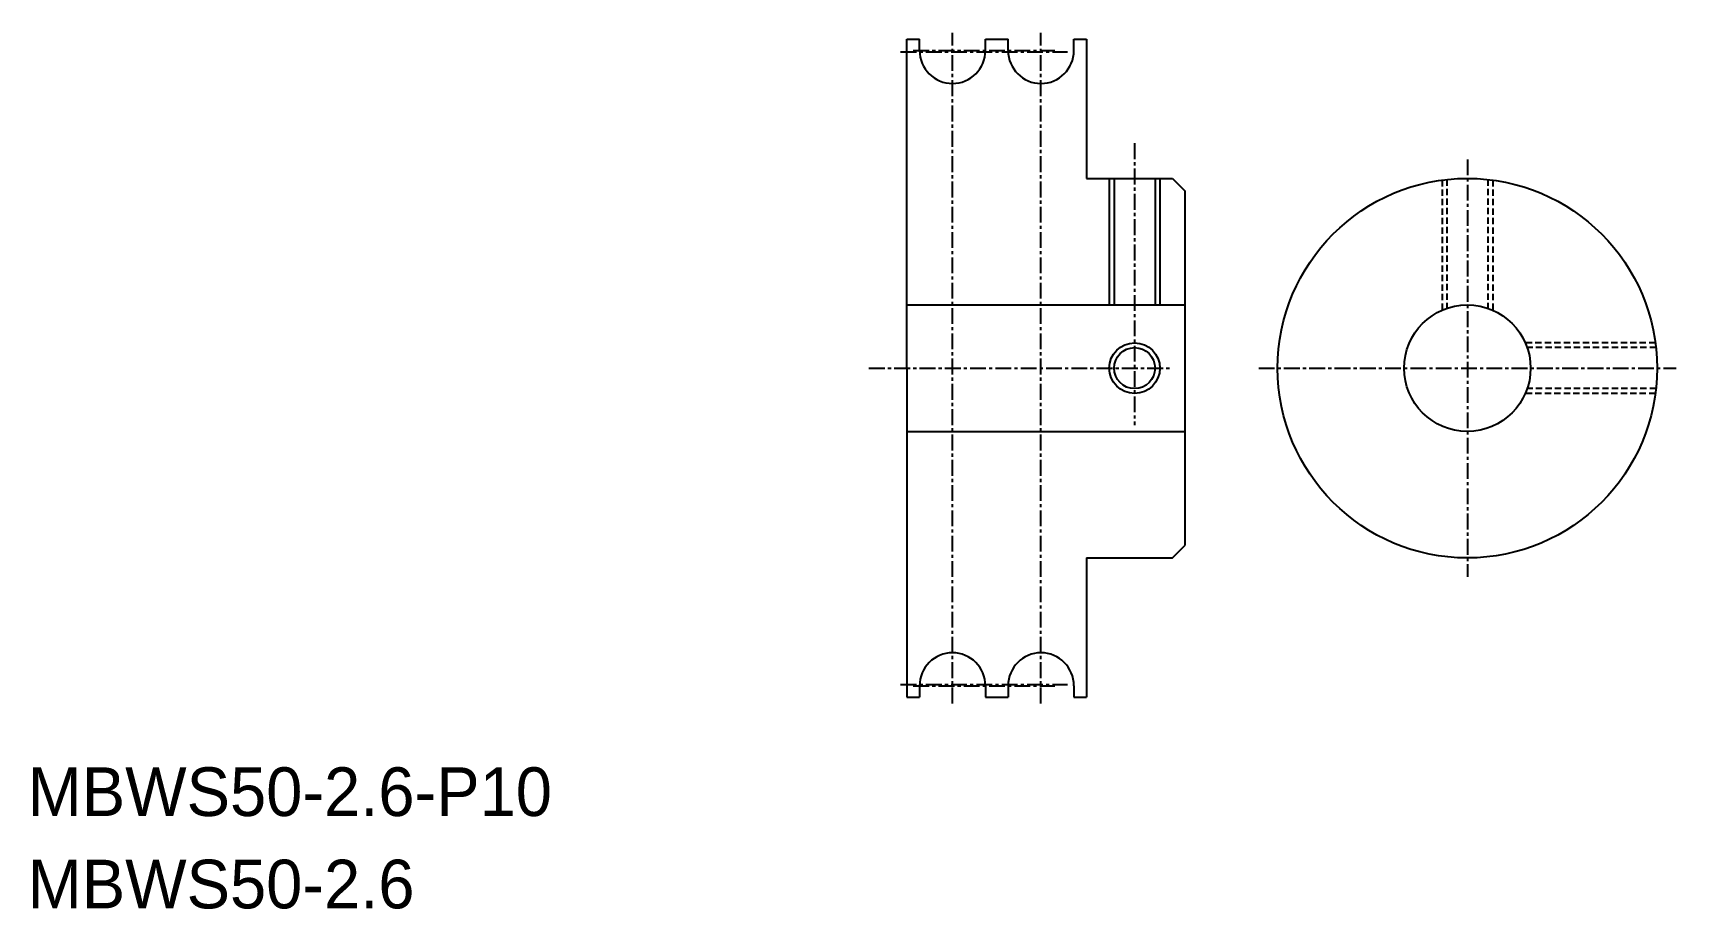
# Model space of a CAD drawing. Extents: x -21 to 109, y -15 to 54.
import ezdxf

# ---------------------------------------------------------------- set-up
doc = ezdxf.new("R2010")
doc.units = 0
doc.linetypes.add('CENTER', pattern=[2, 1.25, -0.25, 0.25, -0.25])
doc.linetypes.add('DASHED', pattern=[0.75, 0.5, -0.25])
doc.layers.get('0').update_dxf_attribs({"linetype": 'CONTINUOUS'})
doc.layers.add('CENTER', color=1, linetype='CENTER')

msp = doc.modelspace()

# ---------------------------------------------------------------- linework, layer by layer
at = {"color": 7, "linetype": 'CONTINUOUS'}
for p, q in [((48.32, 27.73), (48.32, 53.73)), ((48.32, 53.73), (49.32, 53.73)), ((49.32, 52.83), (49.32, 53.73)), ((54.52, 52.83), (54.52, 53.73)), ((54.52, 53.73), (56.32, 53.73)), ((56.32, 52.83), (56.32, 53.73)), ((61.52, 53.73), (62.52, 53.73)), ((61.52, 52.83), (61.52, 53.73)), ((62.52, 53.73), (62.52, 42.73)), ((62.52, 42.73), (69.32, 42.73)), ((64.7, 42.73), (64.7, 32.73)), ((67.94, 42.73), (67.94, 32.73)), ((69.32, 42.73), (70.32, 41.73)), ((70.32, 13.73), (70.32, 41.73)), ((48.32, 32.73), (70.32, 32.73)), ((48.32, 27.73), (48.32, 1.73)), ((48.32, 22.73), (70.32, 22.73)), ((69.32, 12.73), (70.32, 13.73)), ((62.52, 12.73), (69.32, 12.73)), ((62.52, 12.73), (62.52, 1.73)), ((49.32, 2.63), (49.32, 1.73)), ((54.52, 2.63), (54.52, 1.73)), ((56.32, 2.63), (56.32, 1.73)), ((61.52, 2.63), (61.52, 1.73)), ((61.52, 2.63), (61.52, 1.73)), ((48.32, 1.73), (49.32, 1.73)), ((54.52, 1.73), (56.32, 1.73)), ((61.52, 1.73), (62.52, 1.73)), ((61.52, 1.73), (62.52, 1.73))]:
    msp.add_line(p, q, dxfattribs=at)
at = {"color": 3, "linetype": 'CONTINUOUS'}
for p, q in [((64.32, 42.73), (64.32, 32.73)), ((68.32, 42.73), (68.32, 32.73))]:
    msp.add_line(p, q, dxfattribs=at)
at = {"color": 3, "linetype": 'DASHED'}
for p, q in [((90.63, 42.6), (90.63, 32.31)), ((91.01, 42.64), (91.01, 32.46)), ((94.26, 42.64), (94.26, 32.46)), ((94.63, 42.6), (94.63, 32.31)), ((107.5, 29.73), (97.22, 29.73)), ((107.55, 29.35), (97.36, 29.35)), ((107.55, 26.11), (97.36, 26.11)), ((107.5, 25.73), (97.22, 25.73))]:
    msp.add_line(p, q, dxfattribs=at)
at = {"color": 7, "linetype": 'CONTINUOUS'}
for centre, radius in [((92.63, 27.73), 15), ((92.63, 27.73), 5), ((66.32, 27.73), 1.62)]:
    msp.add_circle(centre, radius, dxfattribs=at)
at = {"color": 3, "linetype": 'CONTINUOUS'}
msp.add_circle((66.32, 27.73), 2, dxfattribs=at)
at = {"color": 7, "linetype": 'CONTINUOUS'}
for centre, start, end in [((51.92, 52.83), 180, 0), ((58.92, 52.83), 180, 0), ((51.92, 2.63), 360, 180), ((58.92, 2.63), 360, 180)]:
    msp.add_arc(centre, 2.6, start, end, dxfattribs=at)
at = {"layer": 'CENTER', "color": 1, "linetype": 'CENTER'}
for p, q in [((51.92, 1.23), (51.92, 54.23)), ((58.92, 1.23), (58.92, 54.23)), ((47.82, 52.73), (61.02, 52.73)), ((48.82, 52.83), (60.02, 52.83)), ((66.32, 45.5), (66.32, 23.23)), ((92.63, 44.23), (92.63, 11.23)), ((45.32, 27.73), (69.32, 27.73)), ((76.13, 27.73), (109.13, 27.73)), ((47.82, 2.73), (61.02, 2.73)), ((48.82, 2.63), (60.02, 2.63))]:
    msp.add_line(p, q, dxfattribs=at)

# ---------------------------------------------------------------- texts
at = {"color": 7, "linetype": 'CONTINUOUS'}
for s, height, p in [('MBWS50-2.6-P10', 3.8472, (-21.2, -7.67)), ('MBWS50-2.6', 3.847, (-21.2, -14.97))]:
    msp.add_text(s, height=height, dxfattribs=at).set_placement(p)

doc.saveas('drawing.dxf')
